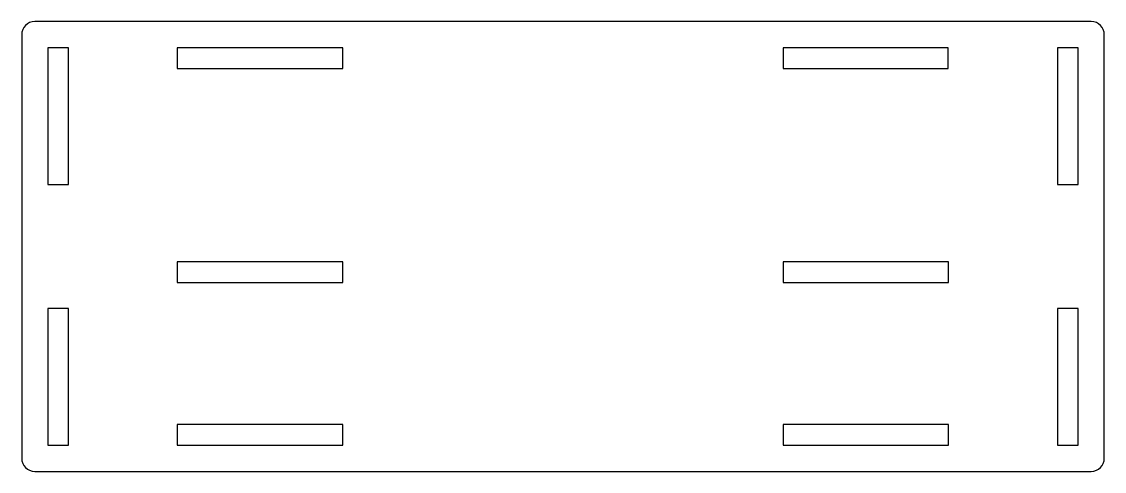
# Model space of a CAD drawing. Extents: x -7.6 to 9, y -2.9 to 4.
import ezdxf

# ---------------------------------------------------------------- set-up
doc = ezdxf.new("R2010")
doc.units = 0
doc.layers.get('0').update_dxf_attribs({"linetype": 'CONTINUOUS'})

msp = doc.modelspace()

# ---------------------------------------------------------------- linework, layer by layer
at = {"color": 7, "linetype": 'CONTINUOUS'}
for p, q in [((8.847, 4.003), (-7.369, 4.003)), ((-7.569, 3.803), (-7.569, -2.7)), ((9.047, -2.7), (9.047, 3.803)), ((-6.852, 3.603), (-7.169, 3.603)), ((-7.169, 3.603), (-7.169, 1.504)), ((-6.852, 1.504), (-6.852, 3.603)), ((-2.64, 3.603), (-5.18, 3.603)), ((-5.18, 3.603), (-5.18, 3.285)), ((-2.64, 3.285), (-2.64, 3.603)), ((6.65, 3.603), (4.118, 3.603)), ((4.118, 3.603), (4.118, 3.285)), ((6.65, 3.285), (6.65, 3.603)), ((8.33, 3.603), (8.33, 1.504)), ((8.647, 3.603), (8.33, 3.603)), ((8.647, 1.504), (8.647, 3.603)), ((-5.18, 3.285), (-2.64, 3.285)), ((4.118, 3.285), (6.65, 3.285)), ((-7.169, 1.504), (-6.852, 1.504)), ((8.33, 1.504), (8.647, 1.504)), ((-2.64, 0.318), (-5.18, 0.318)), ((-5.18, 0.318), (-5.18, 0)), ((-2.64, 0), (-2.64, 0.318)), ((6.658, 0.318), (4.118, 0.318)), ((4.118, 0.318), (4.118, 0)), ((6.658, 0), (6.658, 0.318)), ((-5.18, 0), (-2.64, 0)), ((4.118, 0), (6.658, 0)), ((-6.852, -0.401), (-7.169, -0.401)), ((-7.169, -0.401), (-7.169, -2.5)), ((-6.852, -2.5), (-6.852, -0.401)), ((8.33, -0.401), (8.33, -2.5)), ((8.647, -0.401), (8.33, -0.401)), ((8.647, -2.5), (8.647, -0.401)), ((-2.64, -2.183), (-5.18, -2.183)), ((-5.18, -2.183), (-5.18, -2.5)), ((-2.64, -2.5), (-2.64, -2.183)), ((6.658, -2.183), (4.118, -2.183)), ((4.118, -2.183), (4.118, -2.5)), ((6.658, -2.5), (6.658, -2.183)), ((-7.169, -2.5), (-6.852, -2.5)), ((-5.18, -2.5), (-2.64, -2.5)), ((4.118, -2.5), (6.658, -2.5)), ((8.33, -2.5), (8.647, -2.5)), ((-7.369, -2.9), (8.847, -2.9))]:
    msp.add_line(p, q, dxfattribs=at)
for centre, start, end in [((-7.369, 3.803), 90, 180), ((8.847, 3.803), 0, 90), ((-7.369, -2.7), 180, 270), ((8.847, -2.7), 270, 0)]:
    msp.add_arc(centre, 0.2, start, end, dxfattribs=at)

doc.saveas('drawing.dxf')
